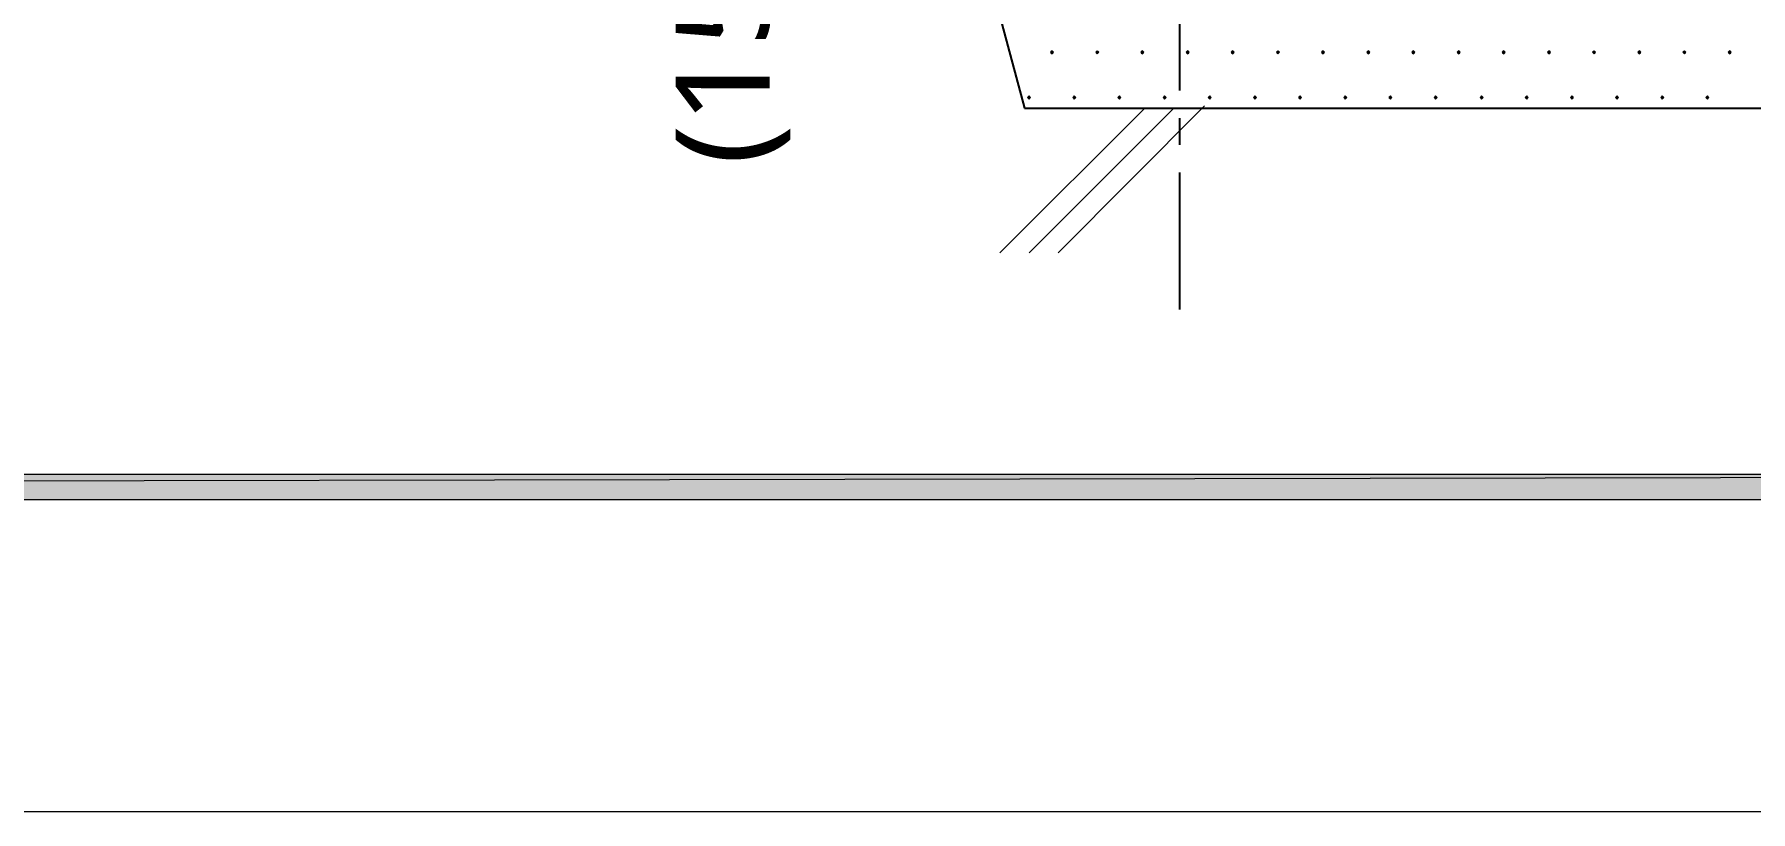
# Model space of a CAD drawing. Header units: millimetres. Extents: x 0 to 420, y 0 to 297.
# Drawn here: x 294.3 to 341.75, y 156.99 to 178.49 of the extents above; entities that cross this region are included whole.
import ezdxf
from ezdxf.enums import TextEntityAlignment as Align

# ---------------------------------------------------------------- set-up
doc = ezdxf.new("R2010")
doc.units = ezdxf.units.MM
doc.styles.add('kst32b', font='NotoSansJP-Variable.ttf')

msp = doc.modelspace()

# ---------------------------------------------------------------- hatches: boundary and pattern name
for points in [[(322.432, 178.033), (322.411, 178.012), (322.389, 177.99), (322.411, 177.969), (322.432, 177.948), (322.453, 177.969), (322.474, 177.99), (322.453, 178.012), (322.432, 178.033)], [(323.681, 178.033), (323.659, 178.012), (323.638, 177.99), (323.659, 177.969), (323.681, 177.948), (323.702, 177.969), (323.723, 177.99), (323.702, 178.012), (323.681, 178.033)], [(324.929, 178.033), (324.908, 178.012), (324.887, 177.99), (324.908, 177.969), (324.929, 177.948), (324.951, 177.969), (324.972, 177.99), (324.951, 178.012), (324.929, 178.033)], [(326.178, 178.033), (326.157, 178.012), (326.136, 177.99), (326.157, 177.969), (326.178, 177.948), (326.2, 177.969), (326.221, 177.99), (326.2, 178.012), (326.178, 178.033)], [(327.427, 178.033), (327.406, 178.012), (327.385, 177.99), (327.406, 177.969), (327.427, 177.948), (327.448, 177.969), (327.47, 177.99), (327.448, 178.012), (327.427, 178.033)], [(328.676, 178.033), (328.655, 178.012), (328.634, 177.99), (328.655, 177.969), (328.676, 177.948), (328.697, 177.969), (328.718, 177.99), (328.697, 178.012), (328.676, 178.033)], [(329.925, 178.033), (329.904, 178.012), (329.882, 177.99), (329.904, 177.969), (329.925, 177.948), (329.946, 177.969), (329.967, 177.99), (329.946, 178.012), (329.925, 178.033)], [(331.174, 178.033), (331.153, 178.012), (331.131, 177.99), (331.153, 177.969), (331.174, 177.948), (331.195, 177.969), (331.216, 177.99), (331.195, 178.012), (331.174, 178.033)], [(332.422, 178.033), (332.401, 178.012), (332.38, 177.99), (332.401, 177.969), (332.422, 177.948), (332.444, 177.969), (332.465, 177.99), (332.444, 178.012), (332.422, 178.033)], [(333.671, 178.033), (333.65, 178.012), (333.629, 177.99), (333.65, 177.969), (333.671, 177.948), (333.693, 177.969), (333.714, 177.99), (333.693, 178.012), (333.671, 178.033)], [(334.92, 178.033), (334.899, 178.012), (334.878, 177.99), (334.899, 177.969), (334.92, 177.948), (334.941, 177.969), (334.962, 177.99), (334.941, 178.012), (334.92, 178.033)], [(336.169, 178.033), (336.148, 178.012), (336.127, 177.99), (336.148, 177.969), (336.169, 177.948), (336.19, 177.969), (336.211, 177.99), (336.19, 178.012), (336.169, 178.033)], [(337.418, 178.033), (337.397, 178.012), (337.376, 177.99), (337.397, 177.969), (337.418, 177.948), (337.439, 177.969), (337.46, 177.99), (337.439, 178.012), (337.418, 178.033)], [(338.667, 178.033), (338.646, 178.012), (338.624, 177.99), (338.646, 177.969), (338.667, 177.948), (338.688, 177.969), (338.709, 177.99), (338.688, 178.012), (338.667, 178.033)], [(339.916, 178.033), (339.894, 178.012), (339.873, 177.99), (339.894, 177.969), (339.916, 177.948), (339.937, 177.969), (339.958, 177.99), (339.937, 178.012), (339.916, 178.033)], [(341.164, 178.033), (341.143, 178.012), (341.122, 177.99), (341.143, 177.969), (341.164, 177.948), (341.186, 177.969), (341.207, 177.99), (341.186, 178.012), (341.164, 178.033)], [(321.797, 176.784), (321.776, 176.763), (321.754, 176.742), (321.776, 176.721), (321.797, 176.699), (321.818, 176.721), (321.839, 176.742), (321.818, 176.763), (321.797, 176.784)], [(323.046, 176.784), (323.025, 176.763), (323.003, 176.742), (323.025, 176.721), (323.046, 176.699), (323.067, 176.721), (323.088, 176.742), (323.067, 176.763), (323.046, 176.784)], [(324.295, 176.784), (324.273, 176.763), (324.252, 176.742), (324.273, 176.721), (324.295, 176.699), (324.316, 176.721), (324.337, 176.742), (324.316, 176.763), (324.295, 176.784)], [(325.543, 176.784), (325.522, 176.763), (325.501, 176.742), (325.522, 176.721), (325.543, 176.699), (325.564, 176.721), (325.586, 176.742), (325.564, 176.763), (325.543, 176.784)], [(326.792, 176.784), (326.771, 176.763), (326.75, 176.742), (326.771, 176.721), (326.792, 176.699), (326.813, 176.721), (326.834, 176.742), (326.813, 176.763), (326.792, 176.784)], [(328.041, 176.784), (328.02, 176.763), (327.999, 176.742), (328.02, 176.721), (328.041, 176.699), (328.062, 176.721), (328.083, 176.742), (328.062, 176.763), (328.041, 176.784)], [(329.29, 176.784), (329.269, 176.763), (329.248, 176.742), (329.269, 176.721), (329.29, 176.699), (329.311, 176.721), (329.332, 176.742), (329.311, 176.763), (329.29, 176.784)], [(330.539, 176.784), (330.518, 176.763), (330.496, 176.742), (330.518, 176.721), (330.539, 176.699), (330.56, 176.721), (330.581, 176.742), (330.56, 176.763), (330.539, 176.784)], [(331.787, 176.784), (331.766, 176.763), (331.745, 176.742), (331.766, 176.721), (331.787, 176.699), (331.809, 176.721), (331.83, 176.742), (331.809, 176.763), (331.787, 176.784)], [(333.036, 176.784), (333.015, 176.763), (332.994, 176.742), (333.015, 176.721), (333.036, 176.699), (333.057, 176.721), (333.079, 176.742), (333.057, 176.763), (333.036, 176.784)], [(334.306, 176.784), (334.285, 176.763), (334.264, 176.742), (334.285, 176.721), (334.306, 176.699), (334.328, 176.721), (334.349, 176.742), (334.328, 176.763), (334.306, 176.784)], [(335.555, 176.784), (335.534, 176.763), (335.513, 176.742), (335.534, 176.721), (335.555, 176.699), (335.576, 176.721), (335.597, 176.742), (335.576, 176.763), (335.555, 176.784)], [(336.804, 176.784), (336.783, 176.763), (336.762, 176.742), (336.783, 176.721), (336.804, 176.699), (336.825, 176.721), (336.846, 176.742), (336.825, 176.763), (336.804, 176.784)], [(338.053, 176.784), (338.032, 176.763), (338.011, 176.742), (338.032, 176.721), (338.053, 176.699), (338.074, 176.721), (338.095, 176.742), (338.074, 176.763), (338.053, 176.784)], [(339.302, 176.784), (339.28, 176.763), (339.259, 176.742), (339.28, 176.721), (339.302, 176.699), (339.323, 176.721), (339.344, 176.742), (339.323, 176.763), (339.302, 176.784)], [(340.551, 176.784), (340.529, 176.763), (340.508, 176.742), (340.529, 176.721), (340.551, 176.699), (340.572, 176.721), (340.593, 176.742), (340.572, 176.763), (340.551, 176.784)]]:
    msp.add_hatch(color=7).paths.add_polyline_path(points)
h = msp.add_hatch(color=7)
h.paths.add_polyline_path([(394.166, 165.629), (394.166, 166.328), (26.183, 165.629), (394.166, 165.629)])
h.paths.add_polyline_path([(394.166, 166.328), (26.183, 165.629), (26.183, 166.328), (394.166, 166.328)])

# ---------------------------------------------------------------- linework, layer by layer
at = {"lineweight": 25}
for points in [[(320.061, 182.457), (321.67, 176.445)], [(325.967, 176.932), (325.967, 180.721)], [(321.67, 176.445), (355.663, 176.445)], [(325.967, 175.429), (325.967, 176.17)], [(325.967, 170.878), (325.967, 174.667)]]:
    msp.add_lwpolyline(points, dxfattribs=at)
at = {"lineweight": 0}
for points in [[(322.432, 178.033), (322.411, 178.012), (322.389, 177.99), (322.411, 177.969), (322.432, 177.948), (322.453, 177.969), (322.474, 177.99), (322.453, 178.012)], [(323.681, 178.033), (323.659, 178.012), (323.638, 177.99), (323.659, 177.969), (323.681, 177.948), (323.702, 177.969), (323.723, 177.99), (323.702, 178.012)], [(324.929, 178.033), (324.908, 178.012), (324.887, 177.99), (324.908, 177.969), (324.929, 177.948), (324.951, 177.969), (324.972, 177.99), (324.951, 178.012)], [(326.178, 178.033), (326.157, 178.012), (326.136, 177.99), (326.157, 177.969), (326.178, 177.948), (326.2, 177.969), (326.221, 177.99), (326.2, 178.012)], [(327.427, 178.033), (327.406, 178.012), (327.385, 177.99), (327.406, 177.969), (327.427, 177.948), (327.448, 177.969), (327.47, 177.99), (327.448, 178.012)], [(328.676, 178.033), (328.655, 178.012), (328.634, 177.99), (328.655, 177.969), (328.676, 177.948), (328.697, 177.969), (328.718, 177.99), (328.697, 178.012)], [(329.925, 178.033), (329.904, 178.012), (329.882, 177.99), (329.904, 177.969), (329.925, 177.948), (329.946, 177.969), (329.967, 177.99), (329.946, 178.012)], [(331.174, 178.033), (331.153, 178.012), (331.131, 177.99), (331.153, 177.969), (331.174, 177.948), (331.195, 177.969), (331.216, 177.99), (331.195, 178.012)], [(332.422, 178.033), (332.401, 178.012), (332.38, 177.99), (332.401, 177.969), (332.422, 177.948), (332.444, 177.969), (332.465, 177.99), (332.444, 178.012)], [(333.671, 178.033), (333.65, 178.012), (333.629, 177.99), (333.65, 177.969), (333.671, 177.948), (333.693, 177.969), (333.714, 177.99), (333.693, 178.012)], [(334.92, 178.033), (334.899, 178.012), (334.878, 177.99), (334.899, 177.969), (334.92, 177.948), (334.941, 177.969), (334.962, 177.99), (334.941, 178.012)], [(336.169, 178.033), (336.148, 178.012), (336.127, 177.99), (336.148, 177.969), (336.169, 177.948), (336.19, 177.969), (336.211, 177.99), (336.19, 178.012)], [(337.418, 178.033), (337.397, 178.012), (337.376, 177.99), (337.397, 177.969), (337.418, 177.948), (337.439, 177.969), (337.46, 177.99), (337.439, 178.012)], [(338.667, 178.033), (338.646, 178.012), (338.624, 177.99), (338.646, 177.969), (338.667, 177.948), (338.688, 177.969), (338.709, 177.99), (338.688, 178.012)], [(339.916, 178.033), (339.894, 178.012), (339.873, 177.99), (339.894, 177.969), (339.916, 177.948), (339.937, 177.969), (339.958, 177.99), (339.937, 178.012)], [(341.164, 178.033), (341.143, 178.012), (341.122, 177.99), (341.143, 177.969), (341.164, 177.948), (341.186, 177.969), (341.207, 177.99), (341.186, 178.012)], [(321.797, 176.784), (321.776, 176.763), (321.754, 176.742), (321.776, 176.721), (321.797, 176.699), (321.818, 176.721), (321.839, 176.742), (321.818, 176.763)], [(323.046, 176.784), (323.025, 176.763), (323.003, 176.742), (323.025, 176.721), (323.046, 176.699), (323.067, 176.721), (323.088, 176.742), (323.067, 176.763)], [(324.295, 176.784), (324.273, 176.763), (324.252, 176.742), (324.273, 176.721), (324.295, 176.699), (324.316, 176.721), (324.337, 176.742), (324.316, 176.763)], [(325.543, 176.784), (325.522, 176.763), (325.501, 176.742), (325.522, 176.721), (325.543, 176.699), (325.564, 176.721), (325.586, 176.742), (325.564, 176.763)], [(326.792, 176.784), (326.771, 176.763), (326.75, 176.742), (326.771, 176.721), (326.792, 176.699), (326.813, 176.721), (326.834, 176.742), (326.813, 176.763)], [(328.041, 176.784), (328.02, 176.763), (327.999, 176.742), (328.02, 176.721), (328.041, 176.699), (328.062, 176.721), (328.083, 176.742), (328.062, 176.763)], [(329.29, 176.784), (329.269, 176.763), (329.248, 176.742), (329.269, 176.721), (329.29, 176.699), (329.311, 176.721), (329.332, 176.742), (329.311, 176.763)], [(330.539, 176.784), (330.518, 176.763), (330.496, 176.742), (330.518, 176.721), (330.539, 176.699), (330.56, 176.721), (330.581, 176.742), (330.56, 176.763)], [(331.787, 176.784), (331.766, 176.763), (331.745, 176.742), (331.766, 176.721), (331.787, 176.699), (331.809, 176.721), (331.83, 176.742), (331.809, 176.763)], [(333.036, 176.784), (333.015, 176.763), (332.994, 176.742), (333.015, 176.721), (333.036, 176.699), (333.057, 176.721), (333.079, 176.742), (333.057, 176.763)], [(334.306, 176.784), (334.285, 176.763), (334.264, 176.742), (334.285, 176.721), (334.306, 176.699), (334.328, 176.721), (334.349, 176.742), (334.328, 176.763)], [(335.555, 176.784), (335.534, 176.763), (335.513, 176.742), (335.534, 176.721), (335.555, 176.699), (335.576, 176.721), (335.597, 176.742), (335.576, 176.763)], [(336.804, 176.784), (336.783, 176.763), (336.762, 176.742), (336.783, 176.721), (336.804, 176.699), (336.825, 176.721), (336.846, 176.742), (336.825, 176.763)], [(338.053, 176.784), (338.032, 176.763), (338.011, 176.742), (338.032, 176.721), (338.053, 176.699), (338.074, 176.721), (338.095, 176.742), (338.074, 176.763)], [(339.302, 176.784), (339.28, 176.763), (339.259, 176.742), (339.28, 176.721), (339.302, 176.699), (339.323, 176.721), (339.344, 176.742), (339.323, 176.763)], [(340.551, 176.784), (340.529, 176.763), (340.508, 176.742), (340.529, 176.721), (340.551, 176.699), (340.572, 176.721), (340.593, 176.742), (340.572, 176.763)], [(394.166, 165.629), (394.166, 166.328), (26.183, 165.629)], [(394.166, 166.328), (26.183, 165.629), (26.183, 166.328)]]:
    msp.add_lwpolyline(points, close=True, dxfattribs=at)
at = {"lineweight": 13}
for points in [[(324.993, 176.445), (320.993, 172.445)], [(325.797, 176.445), (321.797, 172.445)], [(326.644, 176.509), (322.601, 172.445)], [(394.166, 156.993), (26.183, 156.993)]]:
    msp.add_lwpolyline(points, dxfattribs=at)

# ---------------------------------------------------------------- texts
at = {"style": 'kst32b'}
msp.add_text('(15)', height=2.5989, dxfattribs=at).set_placement((314.621, 174.879), (314.621, 181.376), align=Align.FIT)

doc.saveas('drawing.dxf')
